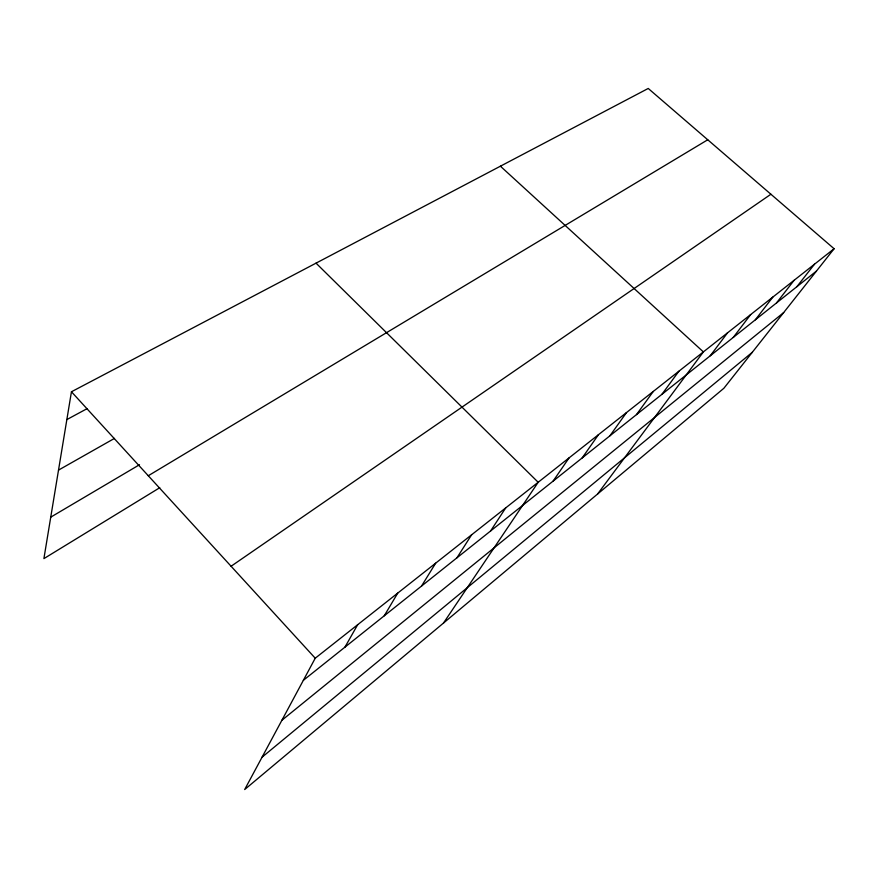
<?xml version="1.0" encoding="UTF-8"?>
<svg xmlns="http://www.w3.org/2000/svg" width="878" height="878" viewBox="0 0 878 878"><rect width="100%" height="100%" fill="white"/><g stroke="black" fill="none" stroke-linecap="round" stroke-linejoin="round"><path stroke-width="1.32" d="M834.1 248.737L315.235 658.215L244.677 789.541L723.867 388.274L834.1 248.737L648.238 88.458L71.447 391.764L43.9 558.617L159.752 487.718M344.922 647.174L357.653 624.741M384.257 615.796L397.734 593.111M421.539 586.054L435.664 563.182M456.933 557.826L471.618 534.801M490.572 531.003L505.739 507.868M443.489 623.051L538.181 482.274L316.036 263.148M553.074 481.155L569.043 457.921M582.158 457.954L598.445 434.709M609.936 435.795L626.497 412.572M636.484 414.614L653.276 391.445M661.891 394.354L678.881 371.24M597.589 494.018L703.377 351.902L500.405 166.194M710.247 355.788L727.533 332.839M733.262 337.426L750.657 314.587M755.332 319.822L772.827 297.093M776.525 302.921L794.085 280.323M796.884 286.678L814.488 264.212M262.061 757.187L752.292 352.297M281.904 720.256L783.692 312.557M303.36 680.318L816.463 271.072M231.09 566.244L770.906 194.247M148.283 475.744L707.745 139.778M50.748 517.153L139.503 464.725M58.508 470.114L114.491 438.396M66.849 419.585L87.021 408.687M71.447 391.764L315.235 658.215"/></g></svg>
